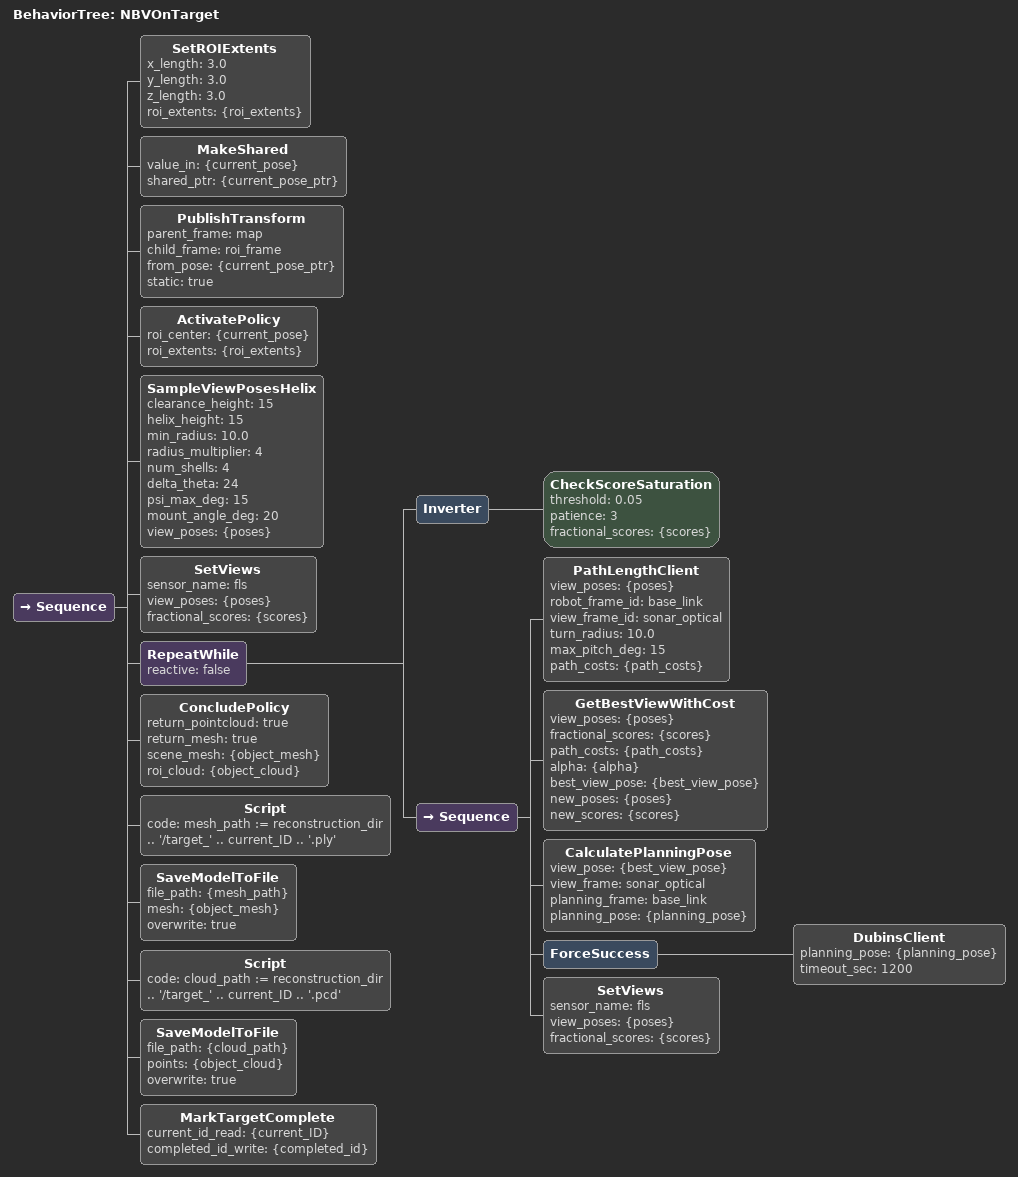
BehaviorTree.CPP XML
<root BTCPP_format="4">
    <BehaviorTree ID="NBVOnTarget">
        <Sequence>
            <!-- Build ROI extents Vector3 from hardcoded dimensions -->
            <SetROIExtents x_length="3.0" y_length="3.0" z_length="3.0" roi_extents="{roi_extents}"/>

            <!-- Wrap PoseStamped to SharedPtr for PublishTransform -->
            <MakeShared value_in="{current_pose}" shared_ptr="{current_pose_ptr}"/>

            <!-- Broadcast roi_frame at target position relative to map for visualization and sampling -->
            <PublishTransform parent_frame="map" child_frame="roi_frame" from_pose="{current_pose_ptr}" static="true"/>

            <!-- Initialize NBV solver for this target -->
            <ActivatePolicy roi_center="{current_pose}" roi_extents="{roi_extents}"/>

            <SampleViewPosesHelix
                clearance_height="15"
                helix_height="15"
                min_radius="10.0"
                radius_multiplier="4"
                num_shells="4"
                delta_theta="24"
                psi_max_deg="15"
                mount_angle_deg="20"
                view_poses="{poses}"
            />

            <!-- Cone-manifold sampler (currently disabled). r = z/tan(mount_angle);
                 rings span [clearance, cone_height]; pitch is handled by the path
                 planner, not the sampler. -->

            <!-- Initial scoring of all candidates (do-while seed) -->
            <SetViews sensor_name="fls" view_poses="{poses}" fractional_scores="{scores}"/>

            <!-- NBV loop: repeat while not saturated -->
            <RepeatWhile reactive = "false">
                <Inverter>
                    <CheckScoreSaturation threshold="0.05" patience="3" fractional_scores="{scores}"/>
                </Inverter>
                <Sequence>
                    <!-- Cost each remaining candidate via true Dubins path length (NED, server-side) -->
                    <PathLengthClient
                        view_poses="{poses}"
                        robot_frame_id="base_link"
                        view_frame_id="sonar_optical"
                        turn_radius="10.0"
                        max_pitch_deg="15"
                        path_costs="{path_costs}"
                    />
                    <!-- Select best viewpoint by info-gain vs path-cost utility, remove from candidate list -->
                    <GetBestViewWithCost
                        view_poses="{poses}"
                        fractional_scores="{scores}"
                        path_costs="{path_costs}"
                        alpha="{alpha}"
                        best_view_pose="{best_view_pose}"
                        new_poses="{poses}"
                        new_scores="{scores}"
                    />
                    <!-- Back-propagate optical-frame pose to base_link pose (still in roi_frame) -->
                    <CalculatePlanningPose
                        view_pose="{best_view_pose}"
                        view_frame="sonar_optical"
                        planning_frame="base_link"
                        planning_pose="{planning_pose}"
                    />
                    <!-- Convert to NED and send Dubins action goal; cancel after timeout, skip if unreachable -->
                    <ForceSuccess>
                        <DubinsClient planning_pose="{planning_pose}" timeout_sec="1200"/>
                    </ForceSuccess>
                    <!-- Re-score remaining candidates with updated TSDF -->
                    <SetViews sensor_name="fls" view_poses="{poses}" fractional_scores="{scores}"/>
                </Sequence>
            </RepeatWhile>

            <ConcludePolicy return_pointcloud="true" return_mesh="true"
                            scene_mesh="{object_mesh}" roi_cloud="{object_cloud}"/>

            <Script code="mesh_path := reconstruction_dir .. '/target_' .. current_ID .. '.ply'"/>
            <SaveModelToFile file_path="{mesh_path}" mesh="{object_mesh}" overwrite="true"/>

            <Script code="cloud_path := reconstruction_dir .. '/target_' .. current_ID .. '.pcd'"/>
            <SaveModelToFile file_path="{cloud_path}" points="{object_cloud}" overwrite="true"/>

            <!-- Signal DetectAndSortQueue to retire this target -->
            <MarkTargetComplete current_id_read="{current_ID}" completed_id_write="{completed_id}"/>
        </Sequence>
    </BehaviorTree>
</root>
